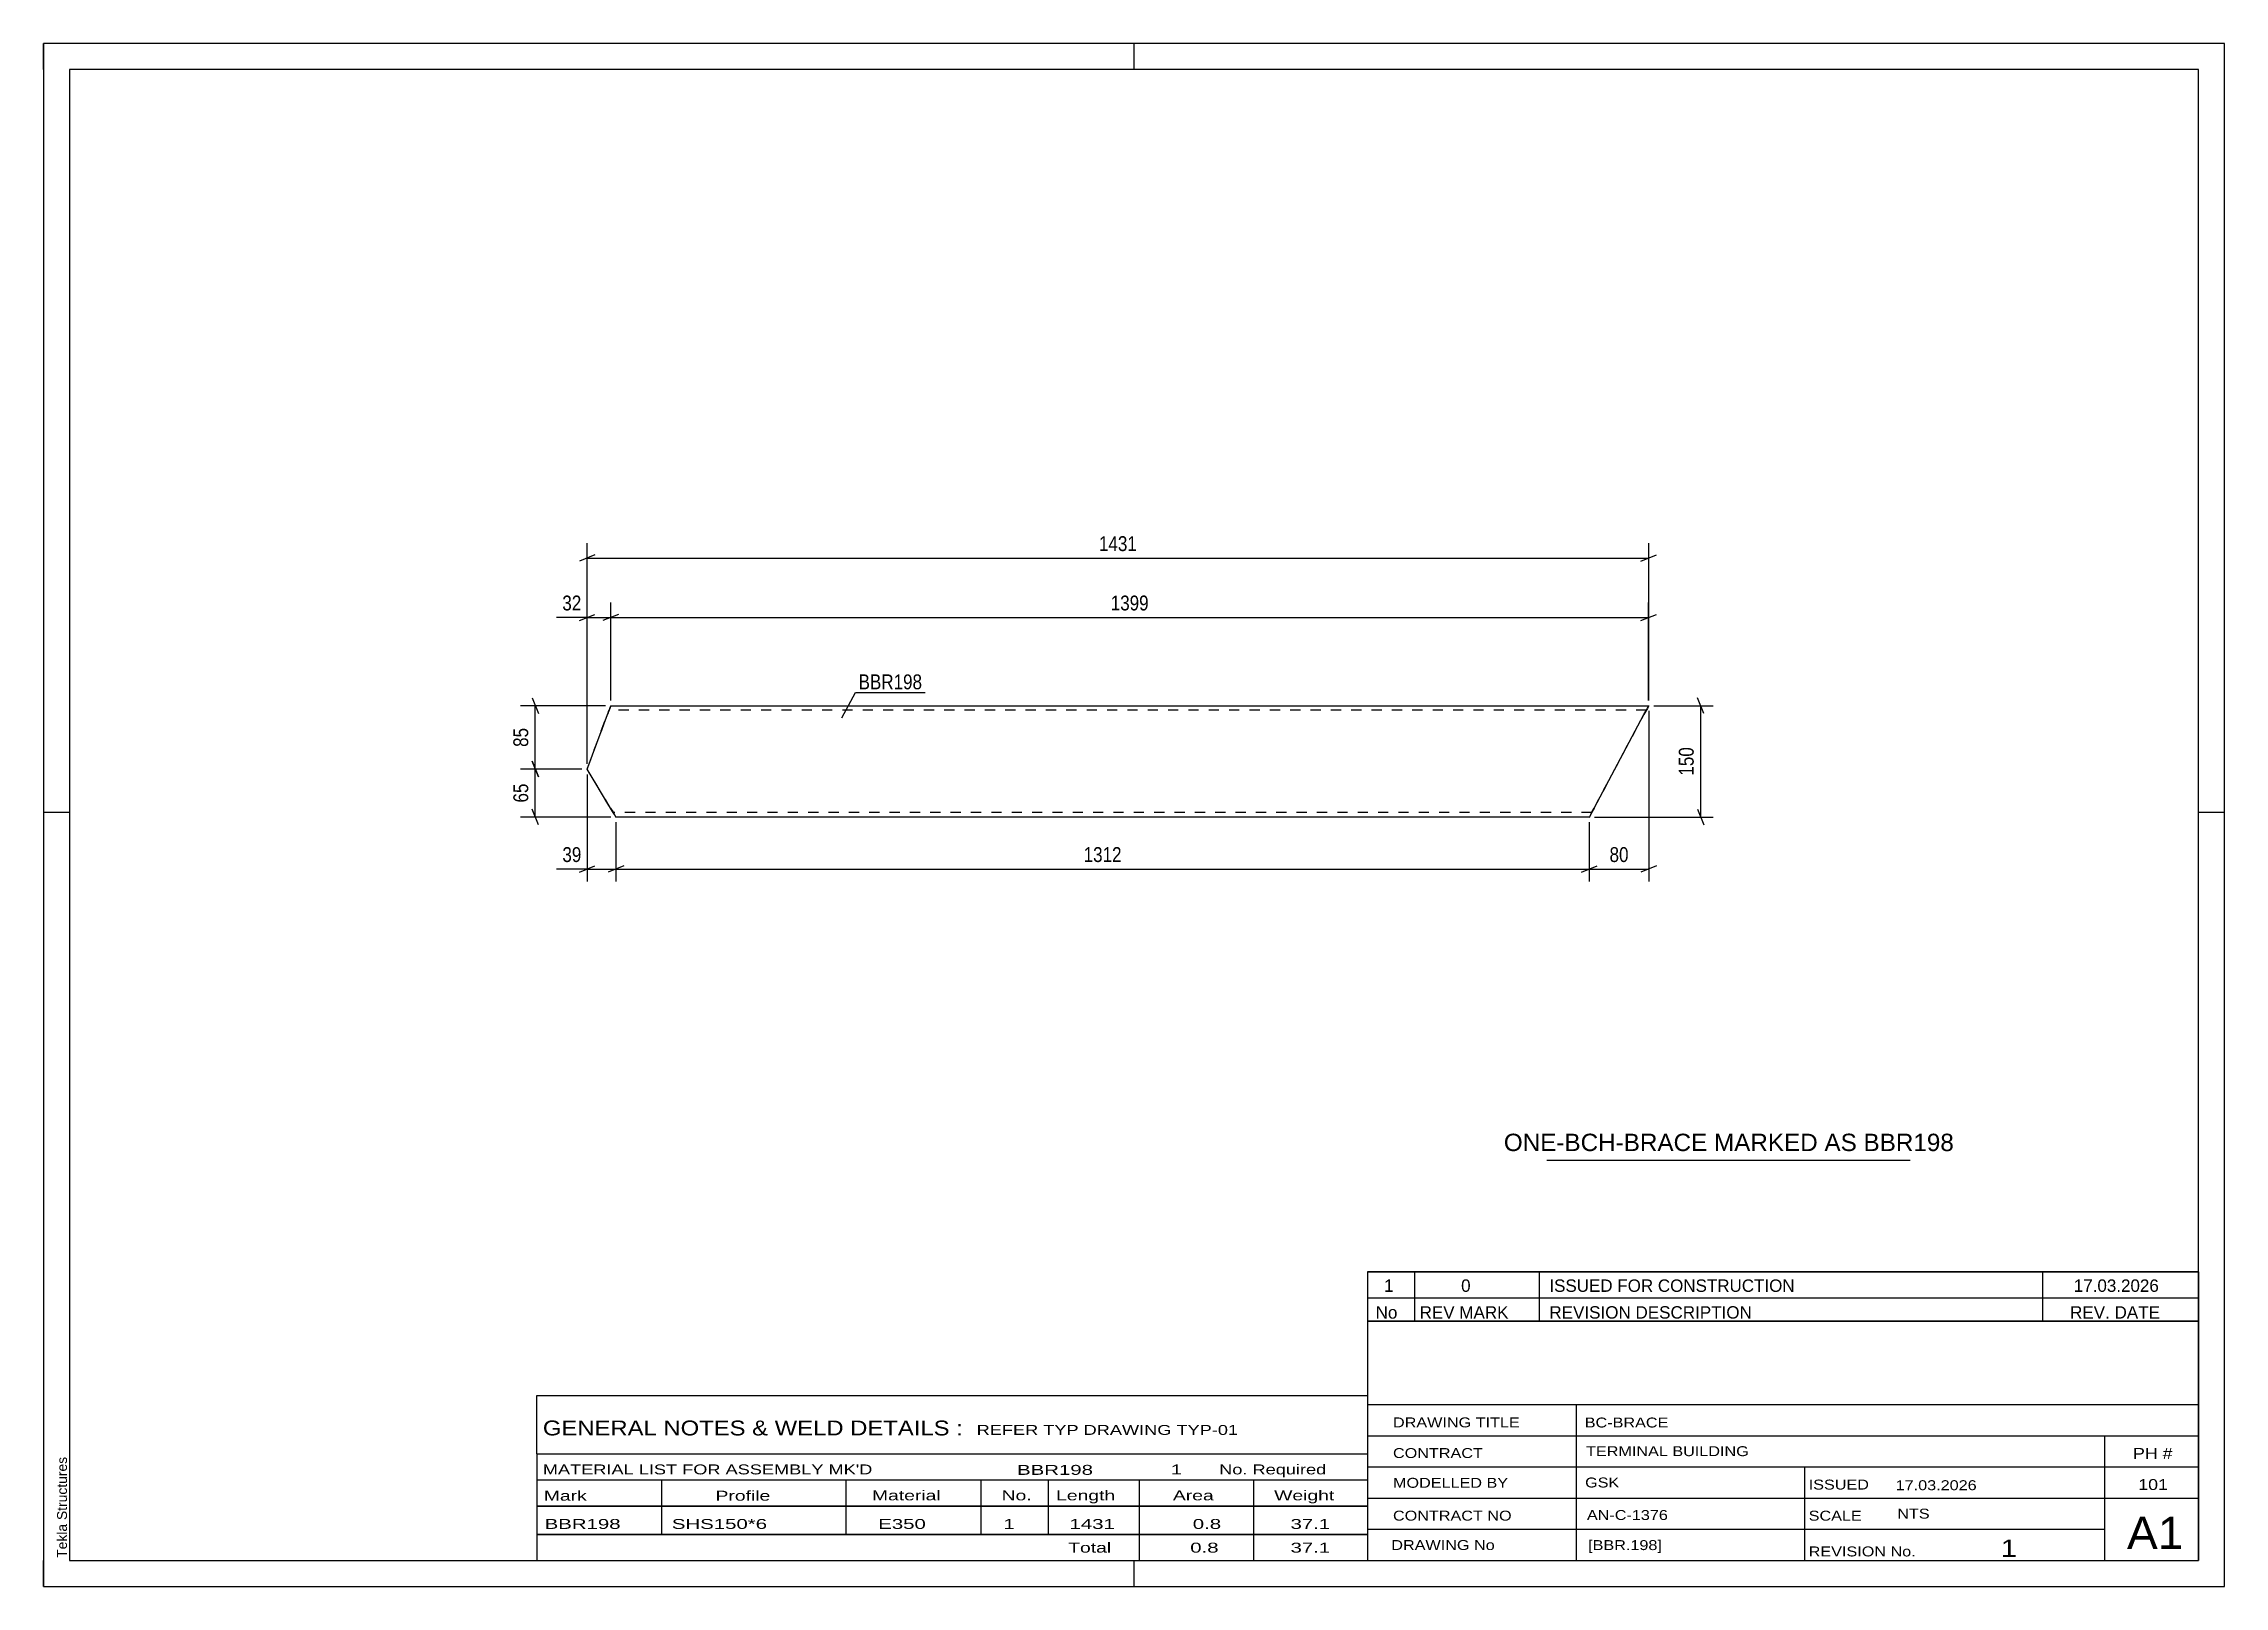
# Model space of a CAD drawing. Header units: millimetres. Extents: x 0 to 420, y 0 to 297.
import ezdxf

# ---------------------------------------------------------------- set-up
doc = ezdxf.new("R2010")
doc.units = ezdxf.units.MM
doc.linetypes.add('DXK_LINE_DOT2', pattern=[3.9198, 1.9599, -1.9599])
doc.styles.add('Arial', font='ARIAL.TTF', dxfattribs={"height": 0.2})
doc.styles.add('Arial Narrow', font='ARIALN.TTF', dxfattribs={"height": 0.2})

# ---------------------------------------------------------------- blocks, each defined once
blk = doc.blocks.new('Unknown-580739934-1161')
at = {"color": 5, "linetype": 'Continuous'}
for p, q in [((420, 297), (0, 297)), ((0, 297), (0, 0)), ((0, 292), (0, 297)), ((210, 292), (210, 297)), ((420, 0), (420, 297)), ((415, 292), (5, 292)), ((5, 292), (5, 5)), ((415, 5), (415, 292)), ((5, 149), (0, 149)), ((420, 149), (415, 149)), ((0, 0), (0, 5)), ((5, 5), (415, 5)), ((210, 0), (210, 5)), ((0, 0), (420, 0))]:
    blk.add_line(p, q, dxfattribs=at)
at = {"color": 174, "linetype": 'Continuous', "style": 'Arial'}
blk.add_text('Tekla Structures', height=1.9102, rotation=90, dxfattribs=at).set_placement((4.5, 5.5))
blk = doc.blocks.new('Part-580739934-1659 - 1653')
at = {"color": 7, "linetype": 'DXK_LINE_DOT2'}
for p, q in [((108.82, 168.47), (108.57, 167.82)), ((108.71, 168.15), (108.59, 167.82)), ((108.81, 168.42), (108.71, 168.15)), ((108.81, 168.42), (108.83, 168.47)), ((108.89, 168.68), (108.82, 168.47)), ((108.83, 168.47), (108.88, 168.61)), ((108.88, 168.61), (108.91, 168.68)), ((308.68, 168.68), (108.91, 168.68)), ((308.21, 167.82), (308.56, 168.47)), ((308.38, 168.15), (308.21, 167.82)), ((308.22, 167.82), (308.4, 168.15)), ((308.53, 168.42), (308.38, 168.15)), ((308.4, 168.15), (308.55, 168.42)), ((308.53, 168.42), (308.56, 168.47)), ((308.55, 168.42), (308.57, 168.47)), ((308.56, 168.47), (308.85, 169.03)), ((308.56, 168.47), (308.63, 168.61)), ((308.57, 168.47), (308.64, 168.61)), ((308.63, 168.61), (308.66, 168.68)), ((308.64, 168.61), (308.68, 168.68)), ((308.66, 168.68), (308.68, 168.68)), ((308.85, 169.03), (309.05, 169.4)), ((309.05, 169.4), (309.12, 169.53)), ((309.12, 169.53), (309.14, 169.53)), ((104.68, 157.35), (108.57, 167.82)), ((104.69, 157.32), (108.59, 167.82)), ((298.6, 149.82), (308.21, 167.82)), ((298.61, 149.82), (308.21, 167.82)), ((298.62, 149.82), (308.22, 167.82)), ((109.2, 149.82), (104.68, 157.35)), ((109.2, 149.82), (104.69, 157.33)), ((109.19, 149.82), (104.69, 157.32)), ((109.19, 149.82), (109.39, 149.49)), ((109.4, 149.49), (109.2, 149.82)), ((109.2, 149.82), (109.6, 149.16)), ((109.39, 149.49), (109.56, 149.21)), ((109.56, 149.21), (109.4, 149.49)), ((109.56, 149.21), (109.67, 149.03)), ((109.68, 149.03), (109.56, 149.21)), ((109.6, 149.16), (109.93, 148.61)), ((109.67, 149.03), (109.71, 148.96)), ((109.72, 148.96), (109.68, 149.03)), ((298.16, 148.96), (109.71, 148.96)), ((109.93, 148.61), (110.15, 148.23)), ((110.15, 148.23), (110.23, 148.1)), ((110.22, 148.1), (110.23, 148.1)), ((297.69, 148.1), (297.76, 148.23)), ((297.69, 148.1), (297.71, 148.1)), ((297.76, 148.23), (297.96, 148.61)), ((297.96, 148.61), (298.25, 149.16)), ((298.18, 149.03), (298.15, 148.96)), ((298.16, 148.96), (298.2, 149.03)), ((298.28, 149.21), (298.18, 149.03)), ((298.2, 149.03), (298.3, 149.21)), ((298.25, 149.16), (298.6, 149.82)), ((298.43, 149.49), (298.28, 149.21)), ((298.3, 149.21), (298.45, 149.49)), ((298.61, 149.82), (298.43, 149.49)), ((298.45, 149.49), (298.62, 149.82))]:
    blk.add_line(p, q, dxfattribs=at)
at = {"color": 2, "linetype": 'Continuous'}
for p, q in [((108.57, 167.82), (108.7, 168.15)), ((108.59, 167.82), (108.83, 168.47)), ((108.7, 168.15), (108.8, 168.42)), ((108.8, 168.42), (108.87, 168.61)), ((108.83, 168.47), (109.04, 169.03)), ((108.87, 168.61), (108.89, 168.68)), ((109.02, 169.03), (108.89, 168.68)), ((108.89, 168.68), (108.91, 168.68)), ((108.91, 168.68), (108.89, 168.68)), ((109.16, 169.4), (109.02, 169.03)), ((109.04, 169.03), (109.18, 169.4)), ((109.21, 169.53), (109.16, 169.4)), ((109.18, 169.4), (109.22, 169.53)), ((109.22, 169.53), (109.21, 169.53)), ((109.21, 169.53), (309.14, 169.53)), ((308.57, 168.47), (308.22, 167.82)), ((308.87, 169.03), (308.57, 168.47)), ((309.07, 169.4), (308.87, 169.03)), ((309.14, 169.53), (309.07, 169.4)), ((104.68, 157.34), (108.57, 167.82)), ((104.69, 157.32), (108.59, 167.82)), ((298.62, 149.82), (308.22, 167.82)), ((104.68, 157.34), (104.68, 157.35)), ((104.69, 157.33), (104.68, 157.34)), ((109.19, 149.82), (104.69, 157.32)), ((104.69, 157.32), (104.69, 157.32)), ((109.59, 149.16), (109.19, 149.82)), ((109.92, 148.61), (109.59, 149.16)), ((110.15, 148.23), (109.92, 148.61)), ((110.22, 148.1), (110.15, 148.23)), ((297.71, 148.1), (110.22, 148.1)), ((297.78, 148.23), (297.71, 148.1)), ((297.98, 148.61), (297.78, 148.23)), ((298.27, 149.16), (297.98, 148.61)), ((298.62, 149.82), (298.27, 149.16))]:
    blk.add_line(p, q, dxfattribs=at)
blk = doc.blocks.new('StraightDimension-580739934-1721 - 1653')
at = {"color": 7, "linetype": 'Continuous'}
for p, q in [((309.14, 168.53), (309.14, 135.7)), ((297.69, 147.1), (297.69, 135.7)), ((296.19, 137.5), (299.19, 138.7)), ((310.64, 138.7), (307.64, 137.5)), ((297.69, 138.1), (309.14, 138.1))]:
    blk.add_line(p, q, dxfattribs=at)
at = {"color": 0}
blk.add_wipeout([(305.84, 138.85), (305.84, 143.05), (300.99, 143.05), (300.99, 138.85)], dxfattribs=at)
at = {"color": 3, "style": 'Arial Narrow'}
blk.add_text('80', height=2.863, dxfattribs=at).set_placement((301.59, 139.45))
blk = doc.blocks.new('StraightDimension-580739934-1715 - 1653')
at = {"color": 7, "linetype": 'Continuous'}
for p, q in [((104.68, 158.35), (104.68, 189.38)), ((109.23, 170.53), (109.23, 189.38)), ((103.18, 185.93), (106.18, 187.13)), ((104.68, 186.53), (109.23, 186.53)), ((110.73, 187.13), (107.73, 185.93))]:
    blk.add_line(p, q, dxfattribs=at)
at = {"color": 0}
blk.add_wipeout([(104.16, 187.28), (104.16, 191.48), (99.3, 191.48), (99.3, 187.28)], dxfattribs=at)
at = {"color": 7, "linetype": 'Continuous'}
blk.add_line((104.68, 186.53), (98.77, 186.53), dxfattribs=at)
blk.add_line((104.68, 186.53), (98.77, 186.53), dxfattribs=at)
at = {"color": 3, "style": 'Arial Narrow'}
blk.add_text('32', height=2.863, dxfattribs=at).set_placement((99.9, 187.88))
blk = doc.blocks.new('StraightDimension-580739934-1723 - 1653')
at = {"color": 7, "linetype": 'Continuous'}
for p, q in [((104.69, 156.32), (104.69, 135.7)), ((110.22, 147.1), (110.22, 135.7)), ((103.19, 137.5), (106.19, 138.7)), ((111.72, 138.7), (108.72, 137.5)), ((104.69, 138.1), (110.22, 138.1))]:
    blk.add_line(p, q, dxfattribs=at)
at = {"color": 0}
blk.add_wipeout([(104.16, 138.85), (104.16, 143.05), (99.31, 143.05), (99.31, 138.85)], dxfattribs=at)
at = {"color": 7, "linetype": 'Continuous'}
blk.add_line((104.69, 138.1), (98.78, 138.1), dxfattribs=at)
blk.add_line((104.69, 138.1), (98.78, 138.1), dxfattribs=at)
at = {"color": 3, "style": 'Arial Narrow'}
blk.add_text('39', height=2.863, dxfattribs=at).set_placement((99.91, 139.45))
blk = doc.blocks.new('StraightDimension-580739934-1895 - 1653')
at = {"color": 7, "linetype": 'Continuous'}
for p, q in [((310.14, 169.53), (321.54, 169.53)), ((319.74, 168.03), (318.54, 171.03)), ((319.14, 148.1), (319.14, 169.53)), ((298.71, 148.1), (321.54, 148.1)), ((318.54, 149.6), (319.74, 146.6))]:
    blk.add_line(p, q, dxfattribs=at)
at = {"color": 0}
blk.add_wipeout([(318.39, 162.16), (314.19, 162.16), (314.19, 155.48), (318.39, 155.48)], dxfattribs=at)
at = {"color": 3, "style": 'Arial Narrow'}
blk.add_text('150', height=2.863, rotation=90.0002, dxfattribs=at).set_placement((317.79, 156.08))
blk = doc.blocks.new('StraightDimension-580739934-1722 - 1653')
at = {"color": 7, "linetype": 'Continuous'}
for p, q in [((110.22, 147.1), (110.22, 135.7)), ((297.69, 147.1), (297.69, 135.7)), ((111.72, 138.7), (108.72, 137.5)), ((296.19, 137.5), (299.19, 138.7)), ((110.22, 138.1), (297.69, 138.1))]:
    blk.add_line(p, q, dxfattribs=at)
at = {"color": 0}
blk.add_wipeout([(208.21, 138.85), (208.21, 143.05), (199.7, 143.05), (199.7, 138.85)], dxfattribs=at)
at = {"color": 3, "style": 'Arial Narrow'}
blk.add_text('1312', height=2.863, dxfattribs=at).set_placement((200.3, 139.45))
blk = doc.blocks.new('StraightDimension-580739934-1714 - 1653')
at = {"color": 7, "linetype": 'Continuous'}
for p, q in [((109.23, 170.53), (109.23, 189.38)), ((309.12, 170.53), (309.12, 189.38)), ((110.73, 187.13), (107.73, 185.93)), ((109.23, 186.53), (309.12, 186.53)), ((307.62, 185.93), (310.62, 187.13))]:
    blk.add_line(p, q, dxfattribs=at)
at = {"color": 0}
blk.add_wipeout([(213.43, 187.28), (213.43, 191.48), (204.92, 191.48), (204.92, 187.28)], dxfattribs=at)
at = {"color": 3, "style": 'Arial Narrow'}
blk.add_text('1399', height=2.863, dxfattribs=at).set_placement((205.52, 187.88))
blk = doc.blocks.new('StraightDimension-580739934-1730 - 1653')
at = {"color": 7, "linetype": 'Continuous'}
for p, q in [((106.18, 198.56), (103.18, 197.36)), ((104.68, 158.35), (104.68, 200.81)), ((104.68, 197.96), (309.14, 197.96)), ((307.64, 197.36), (310.64, 198.56)), ((309.14, 170.53), (309.14, 200.81))]:
    blk.add_line(p, q, dxfattribs=at)
at = {"color": 0}
blk.add_wipeout([(211.17, 198.71), (211.17, 202.91), (202.65, 202.91), (202.65, 198.71)], dxfattribs=at)
at = {"color": 3, "style": 'Arial Narrow'}
blk.add_text('1431', height=2.863, dxfattribs=at).set_placement((203.25, 199.31))
blk = doc.blocks.new('StraightDimension-580739934-1879 - 1653')
at = {"color": 7, "linetype": 'Continuous'}
for p, q in [((108.23, 169.53), (91.83, 169.53)), ((94.08, 171.03), (95.28, 168.03)), ((94.68, 157.35), (94.68, 169.53)), ((103.68, 157.35), (91.83, 157.35)), ((95.28, 155.85), (94.08, 158.85))]:
    blk.add_line(p, q, dxfattribs=at)
at = {"color": 0}
blk.add_wipeout([(93.93, 165.87), (89.73, 165.87), (89.73, 161.01), (93.93, 161.01)], dxfattribs=at)
at = {"color": 3, "style": 'Arial Narrow'}
blk.add_text('85', height=2.863, rotation=90.0002, dxfattribs=at).set_placement((93.33, 161.61))
blk = doc.blocks.new('StraightDimension-580739934-1880 - 1653')
at = {"color": 7, "linetype": 'Continuous'}
for p, q in [((103.68, 157.35), (91.83, 157.35)), ((94.08, 158.85), (95.28, 155.85)), ((94.68, 148.1), (94.68, 157.35)), ((109.22, 148.1), (91.83, 148.1)), ((95.28, 146.6), (94.08, 149.6))]:
    blk.add_line(p, q, dxfattribs=at)
at = {"color": 0}
blk.add_wipeout([(93.93, 155.15), (89.73, 155.15), (89.73, 150.3), (93.93, 150.3)], dxfattribs=at)
at = {"color": 3, "style": 'Arial Narrow'}
blk.add_text('65', height=2.863, rotation=90.0002, dxfattribs=at).set_placement((93.33, 150.9))
blk = doc.blocks.new('Unknown-580739934-2019')
at = {"color": 7, "linetype": 'Continuous'}
for p, q in [((255, 51.05), (255, 5)), ((255, 51.05), (415, 51.05)), ((415, 51), (415, 5)), ((255, 35), (415, 35)), ((295.14, 35), (295.14, 5)), ((255, 29), (415, 29)), ((397, 5.05), (397, 29.05)), ((255, 23), (415, 23)), ((339.14, 23), (339.14, 5)), ((255, 17), (415, 17)), ((255, 11), (397, 11)), ((255, 5), (415, 5))]:
    blk.add_line(p, q, dxfattribs=at)
at = {"color": 7, "style": 'Arial Narrow'}
for s, height, width, p in [('DRAWING TITLE', 1.9089, 1.425378, (259.88, 30.61)), ('BC-BRACE', 1.909, 1.425378, (296.81, 30.59)), ('CONTRACT', 1.909, 1.425378, (259.88, 24.71)), ('TERMINAL BUILDING', 1.9089, 1.425378, (297.06, 25.07)), ('MODELLED BY', 1.9089, 1.425378, (259.88, 18.98)), ('GSK', 1.909, 1.425378, (296.88, 19.04)), ('ISSUED', 1.909, 1.425378, (339.94, 18.64)), ('17.03.2026', 1.909, 1.425378, (356.69, 18.52)), ('CONTRACT NO', 1.9089, 1.425378, (259.88, 12.66)), ('AN-C-1376', 1.909, 1.425378, (297.23, 12.78)), ('SCALE', 1.909, 1.425378, (339.94, 12.65)), ('A1', 6.204, 1.25, (401.24, 7.2)), ('DRAWING No', 1.909, 1.425378, (259.56, 7)), ('[BBR.198]', 1.909, 1.425378, (297.46, 6.99)), ('1', 3.34, 1.5, (376.91, 5.68)), ('REVISION No.', 1.9089, 1.425378, (339.94, 5.77))]:
    blk.add_text(s, height=height, dxfattribs=dict(at, width=width)).set_placement(p)
at = {"color": 7, "linetype": 'Continuous', "style": 'Arial Narrow'}
for s, height, width, p in [('PH #', 2.1, 1.42538, (402.4, 24.55)), ('101', 2.1, 1.42538, (403.41, 18.55)), ('NTS', 1.909, 1.425378, (357, 13.05))]:
    blk.add_text(s, height=height, dxfattribs=dict(at, width=width)).set_placement(p)
blk = doc.blocks.new('Unknown-580739934-2020')
at = {"color": 7, "linetype": 'Continuous'}
for p, q in [((255, 60.55), (415, 60.55)), ((415, 60.55), (255, 60.55)), ((255, 60.55), (255, 55.55)), ((264, 60.55), (264, 55.55)), ((288, 60.55), (288, 55.55)), ((385, 60.55), (385, 55.55)), ((415, 60.55), (415, 55.55)), ((255, 55.55), (415, 55.55)), ((255, 55.55), (255, 51.05)), ((255, 55.55), (415, 55.55)), ((264, 55.55), (264, 51.05)), ((288, 55.55), (288, 51.05)), ((385, 55.55), (385, 51.05)), ((415, 55.55), (415, 51.05)), ((415, 51.05), (255, 51.05))]:
    blk.add_line(p, q, dxfattribs=at)
at = {"color": 7, "linetype": 'Continuous', "style": 'Arial Narrow'}
for s, height, width, p in [('1', 2.39, 1.196471, (258.16, 56.7)), ('0', 2.39, 1.196471, (273, 56.7)), ('ISSUED FOR CONSTRUCTION', 2.3861, 1.196471, (290, 56.7)), ('17.03.2026', 2.386, 1.196471, (391, 56.7)), ('No', 2.386, 1.2, (256.54, 51.55)), ('REV MARK', 2.386, 1.2, (265, 51.55)), ('REVISION DESCRIPTION', 2.3861, 1.2, (290, 51.55)), ('REV. DATE', 2.386, 1.2, (390.28, 51.55))]:
    blk.add_text(s, height=height, dxfattribs=dict(at, width=width)).set_placement(p)
blk = doc.blocks.new('Unknown-580739934-2021')
at = {"color": 7, "linetype": 'Continuous'}
for p, q in [((95, 36.75), (255, 36.75)), ((95, 25.5), (95, 36.75)), ((255, 36.75), (255, 25.5)), ((95, 25.5), (255, 25.5)), ((95, 25.5), (95, 20.5)), ((255, 25.5), (255, 20.5)), ((95, 20.5), (255, 20.5)), ((95, 20.5), (95, 15.5)), ((119, 20.5), (119, 15.5)), ((154.5, 20.5), (154.5, 15.5)), ((180.5, 20.5), (180.5, 15.5)), ((193.5, 20.5), (193.5, 15.5)), ((211, 20.5), (211, 15.5)), ((233, 20.5), (233, 15.5)), ((255, 20.5), (255, 15.5)), ((95, 15.5), (255, 15.5)), ((95, 15.45), (95, 10.05)), ((95, 15.45), (255, 15.45)), ((119, 15.5), (119, 10)), ((154.5, 15.5), (154.5, 10)), ((180.5, 15.5), (180.5, 10)), ((193.5, 15.5), (193.5, 10)), ((211, 15.5), (211, 10)), ((233, 15.5), (233, 10)), ((255, 15.45), (255, 10.05)), ((95, 10.05), (255, 10.05)), ((95, 10), (255, 10)), ((95, 10), (95, 5)), ((211, 10), (211, 5)), ((233, 10), (233, 5)), ((255, 10), (255, 5)), ((95, 5), (255, 5))]:
    blk.add_line(p, q, dxfattribs=at)
at = {"color": 7, "style": 'Arial Narrow'}
for s, height, width, p in [('GENERAL NOTES & WELD DETAILS :', 2.8633, 1.4, (96.15, 29.06)), ('REFER TYP DRAWING TYP-01', 1.9089, 1.6, (179.7, 29.16)), ("MATERIAL LIST FOR ASSEMBLY MK'D", 1.9089, 1.6, (96.15, 21.56)), ('BBR198', 1.909, 1.794707, (187.48, 21.47)), ('1', 1.91, 1.794707, (217.08, 21.56)), ('No. Required', 1.9089, 1.6, (226.41, 21.56)), ('Mark', 1.909, 1.7, (96.34, 16.5)), ('Profile', 1.909, 1.7, (129.41, 16.5)), ('Material', 1.909, 1.7, (159.54, 16.56)), ('No.', 1.909, 1.7, (184.5, 16.56)), ('Length', 1.909, 1.7, (195, 16.56)), ('Area', 1.909, 1.7, (217.5, 16.56)), ('Weight', 1.909, 1.7, (237, 16.56))]:
    blk.add_text(s, height=height, dxfattribs=dict(at, width=width)).set_placement(p)
at = {"color": 7, "linetype": 'Continuous', "style": 'Arial Narrow'}
for s, height, width, p in [('BBR198', 1.909, 1.794707, (96.5, 11.06)), ('SHS150*6', 1.909, 1.794707, (121, 11.06)), ('E350', 1.909, 1.794707, (160.74, 11.06)), ('1', 1.91, 1.794707, (184.86, 11.06)), ('1431', 1.909, 1.794707, (197.58, 11.06)), ('0.8', 1.909, 1.794707, (221.32, 11.06)), ('37.1', 1.909, 1.794707, (240.14, 11.06)), ('Total', 1.909, 1.7, (197.33, 6.5)), ('0.8', 1.909, 1.794707, (220.83, 6.5)), ('37.1', 1.909, 1.794707, (240.14, 6.5))]:
    blk.add_text(s, height=height, dxfattribs=dict(at, width=width)).set_placement(p)
blk = doc.blocks.new('Unknown-580739934-2022')
at = {"color": 7, "linetype": 'Continuous'}
blk.add_line((289.5, 82.05), (359.5, 82.05), dxfattribs=at)
at = {"color": 7, "style": 'Arial'}
blk.add_text('ONE-BCH-BRACE MARKED AS BBR198', height=3.3428, dxfattribs=at).set_placement((281.23, 83.8))
blk = doc.blocks.new('Mark-580739934-1688 - 1653')
at = {"color": 0}
blk.add_wipeout([(169.2, 172.7), (169.2, 175.7), (156.96, 175.7), (156.96, 172.7)], dxfattribs=at)
blk.add_wipeout([(169.2, 172.7), (169.2, 175.7), (156.96, 175.7), (156.96, 172.7)], dxfattribs=at)
at = {"color": 30, "linetype": 'Continuous'}
for p, q in [((153.72, 167.23), (156.36, 172.1)), ((156.36, 172.1), (169.8, 172.1))]:
    blk.add_line(p, q, dxfattribs=at)
at = {"color": 3, "style": 'Arial Narrow'}
blk.add_text('BBR198', height=2.863, dxfattribs=at).set_placement((156.96, 172.7))

msp = doc.modelspace()

# ---------------------------------------------------------------- block references
for name in ['Unknown-580739934-1161', 'Part-580739934-1659 - 1653', 'Unknown-580739934-2022', 'Unknown-580739934-2020', 'Unknown-580739934-2019', 'Unknown-580739934-2021']:
    msp.add_blockref(name, (0, 0))

# ---------------------------------------------------------------- next in the draw order: block references
for name in ['StraightDimension-580739934-1715 - 1653', 'StraightDimension-580739934-1721 - 1653']:
    msp.add_blockref(name, (0, 0))

# ---------------------------------------------------------------- next in the draw order: block references
for name in ['StraightDimension-580739934-1895 - 1653', 'StraightDimension-580739934-1723 - 1653']:
    msp.add_blockref(name, (0, 0))

# ---------------------------------------------------------------- next in the draw order: block references
for name in ['StraightDimension-580739934-1714 - 1653', 'StraightDimension-580739934-1722 - 1653']:
    msp.add_blockref(name, (0, 0))

# ---------------------------------------------------------------- next in the draw order: block references
msp.add_blockref('StraightDimension-580739934-1730 - 1653', (0, 0))

# ---------------------------------------------------------------- next in the draw order: block references
for name in ['Mark-580739934-1688 - 1653', 'StraightDimension-580739934-1879 - 1653']:
    msp.add_blockref(name, (0, 0))

# ---------------------------------------------------------------- next in the draw order: block references
msp.add_blockref('StraightDimension-580739934-1880 - 1653', (0, 0))

doc.saveas('drawing.dxf')
